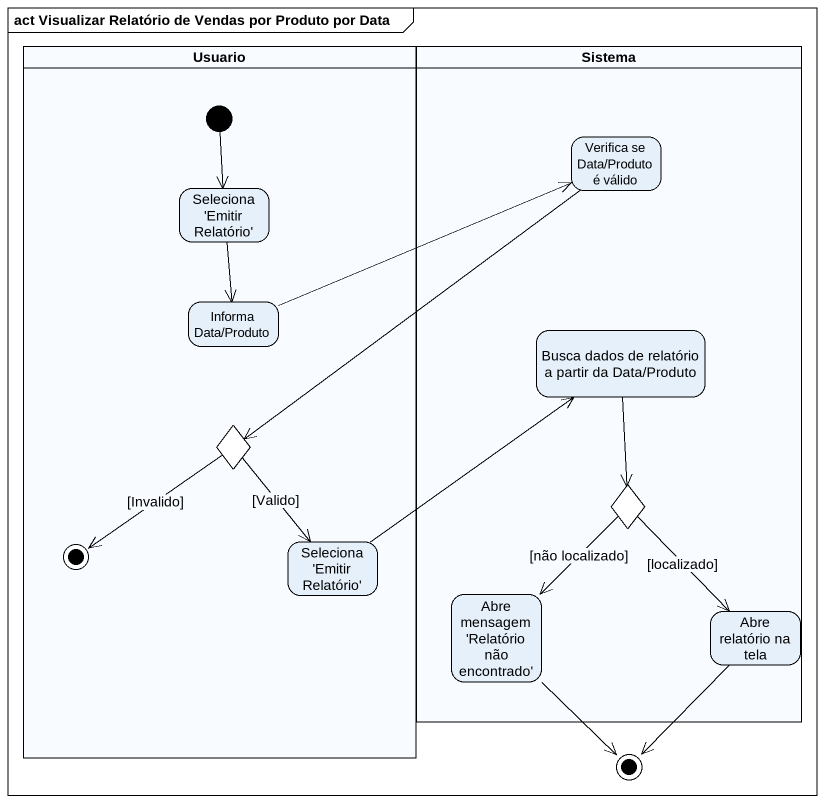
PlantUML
@startuml
mainframe act Visualizar Relatório de Vendas por Produto por Data
hide empty description
state Usuario <<partition>> {
  state "Seleciona 'Emitir Relatório'" as Seleciona_Emitir_Relatório
  state "Informa Data/Produto" as Informa_Data_Produto
  state choice1 <<choice>>
  state "Seleciona 'Emitir Relatório'" as Seleciona_Emitir_Relatório_2
  [*] --> Seleciona_Emitir_Relatório
  choice1 --> [*] : [Invalido]
}
state Sistema <<partition>> {
  state "Verifica se Data/Produto é válido" as Verifica_se_Data_Produto_é
  state "Busca dados de relatório a partir da Data/Produto" as Busca_dados_de_relatório_a
  state choice2 <<choice>>
  state "Abre mensagem 'Relatório não encontrado'" as Abre_mensagem_Relatório_não
  state "Abre relatório na tela" as Abre_relatório_na_tela
}
state final2 <<end>>
Verifica_se_Data_Produto_é --> choice1
Seleciona_Emitir_Relatório --> Informa_Data_Produto
Informa_Data_Produto -right-> Verifica_se_Data_Produto_é
Busca_dados_de_relatório_a --> choice2
choice1 --> Seleciona_Emitir_Relatório_2 : [Valido]
choice2 --> Abre_mensagem_Relatório_não : [não localizado]
choice2 --> Abre_relatório_na_tela : [localizado]
Seleciona_Emitir_Relatório_2 -up-> Busca_dados_de_relatório_a
Abre_mensagem_Relatório_não --> final2
Abre_relatório_na_tela --> final2
@enduml
